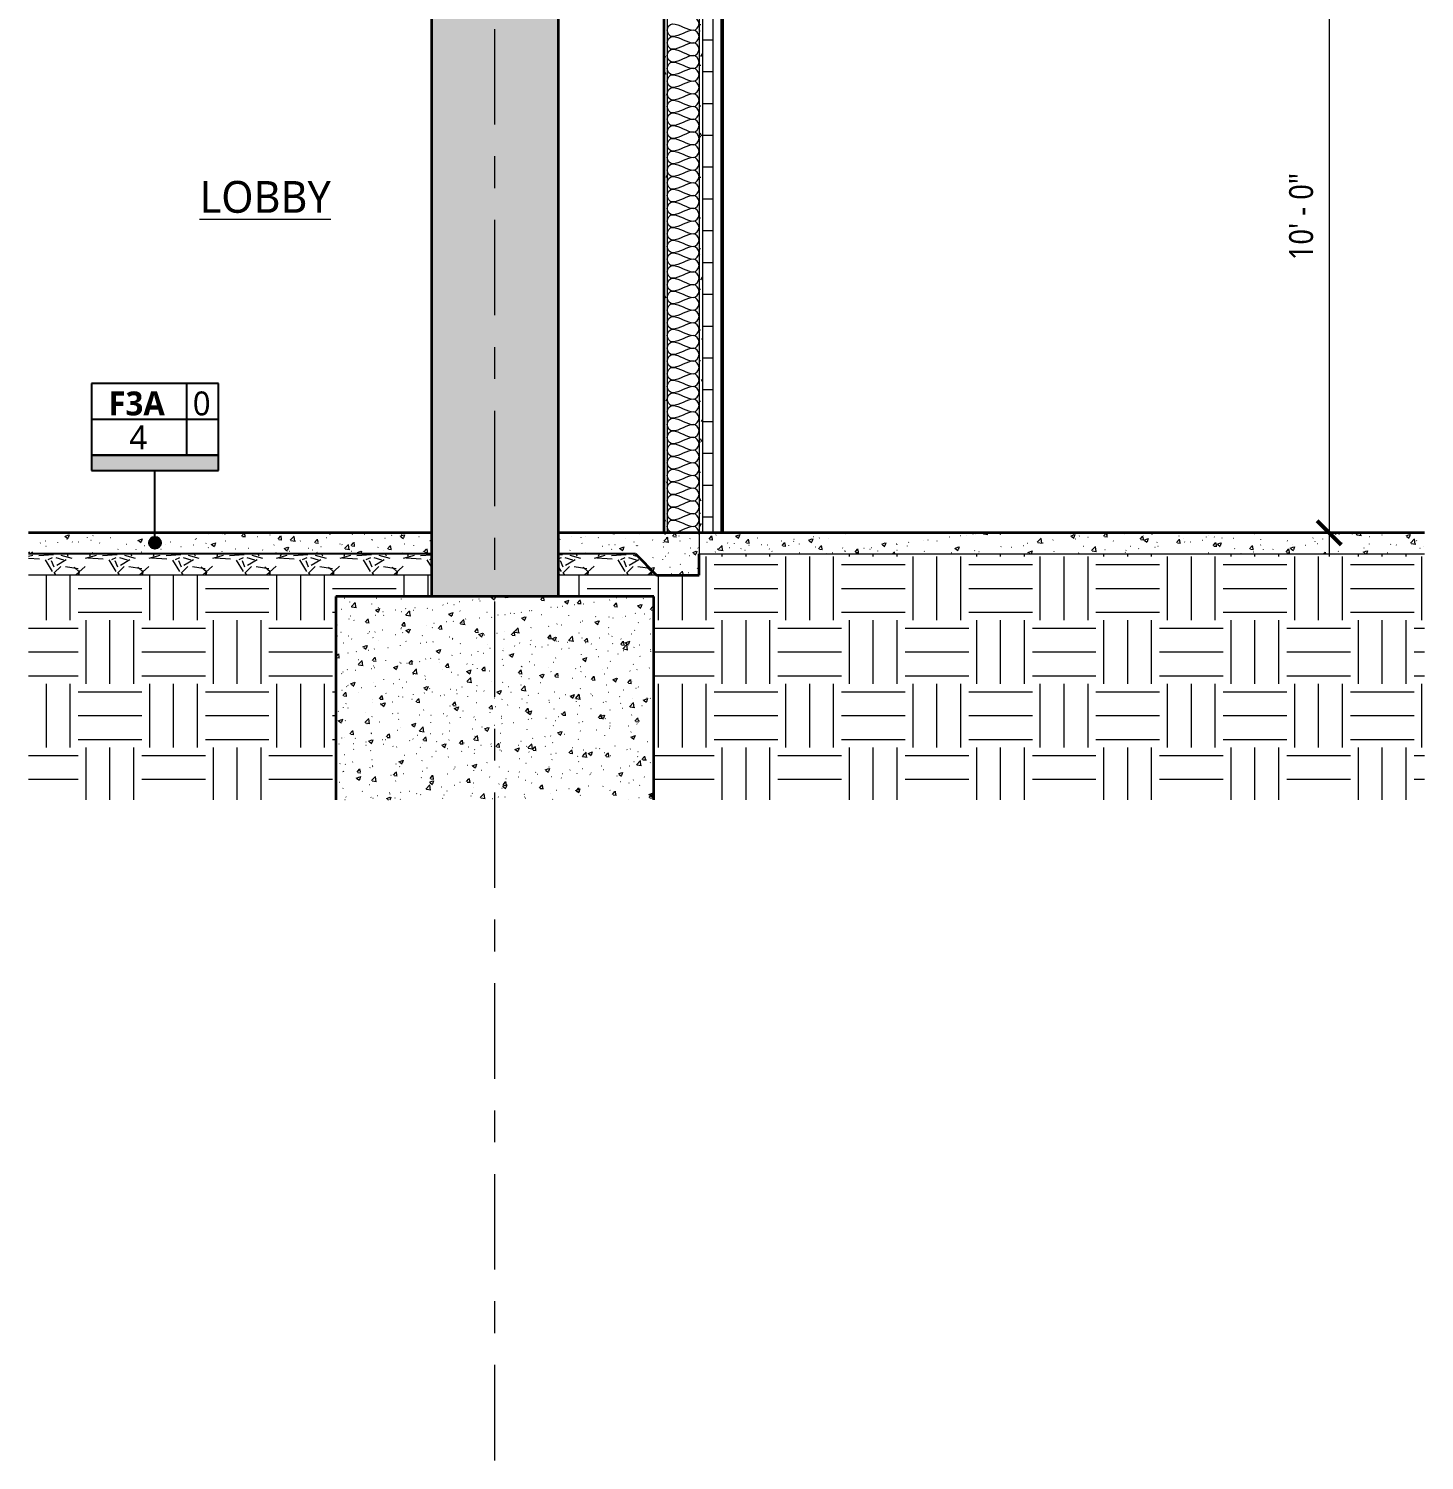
# Model space of a CAD drawing. Header units: inches. Extents: x 6 to 8416, y -388 to 6104.
# Drawn here: x 300.6 to 563.9, y 4934 to 5204.1 of the extents above; entities that cross this region are included whole.
import ezdxf

# ---------------------------------------------------------------- set-up
doc = ezdxf.new("R2010")
doc.units = ezdxf.units.IN
doc.header["$MEASUREMENT"] = 0
doc.linetypes.add('Center 3_8_', pattern=[36, 18, -6, 6, -6])
for name, color, linetype, lineweight in [('A-ANNO-DIMS', 211, 'Continuous', 13), ('A-ANNO-DIMS-48', 211, 'Continuous', 13), ('A-DETL', 90, 'Continuous', 13), ('A-DETL-GENF', 92, 'Continuous', 13), ('A-FLOR', 192, 'Continuous', 18), ('A-FLOR-IDEN', 11, 'Continuous', 25), ('A-FLOR-MCUT', 51, 'Continuous', 25), ('A-FLOR-PATT', 8, 'Continuous', 35), ('A-ROOM', 32, 'Continuous', 13), ('A-WALL', 113, 'Continuous', 25), ('A-WALL-PATT', 111, 'Continuous', 35), ('G-ANNO-TEXT', 231, 'Continuous', 13), ('S-GRID', 1, 'Continuous', 13)]:
    doc.layers.add(name, color=color, linetype=linetype, lineweight=lineweight)
doc.styles.add('Open Sans_2', font='OpenSans-Regular.ttf', dxfattribs={"height": 6})
doc.styles.add('Open Sans_3', font='OpenSans-Regular.ttf', dxfattribs={"height": 4.5})
doc.styles.add('Open Sans_5', font='OpenSans-Regular.ttf', dxfattribs={"width": 0.88, "height": 4.5})
doc.styles.add('Open Sans_B', font='OpenSans-Bold.ttf', dxfattribs={"height": 4.5})
doc.dimstyles.new('Linear_-_3_32_', dxfattribs={"dimscale": 12, "dimtxt": 4.83561, "dimasz": 0.375, "dimexe": 0.375, "dimexo": 0.25, "dimgap": 0.125, "dimtad": 1, "dimdec": 8, "dimrnd": 0.003906, "dimzin": 3, "dimdsep": 46, "dimlunit": 4, "dimtxsty": 'Open Sans_5', "dimblk1": 'OBLIQUE', "dimblk2": 'OBLIQUE', "dimsah": 1, "dimcen": 0.09, "dimdle": 0.375, "dimadec": 3, "dimazin": 2, "dimtfac": 1, "dimtdec": 4, "dimtix": 1, "dimtmove": 0, "dimatfit": 3, "dimfxl": 1, "dimtvp": 1, "dimtfill": 1, "dimfrac": 2, "dimtolj": 1, "dimtzin": 0, "dimarcsym": 2})
pattern_1 = [(0, (441.926, 3018), (7.68, 1.92), [0.6336, -5.126, 0.6336, -5.126, -30.72]), (0, (441.926, 3018), (7.68, 1.92), [-11.52, 0.6336, -10.886, 0.6336, -5.126, -13.44]), (0, (441.926, 3018), (7.68, 1.92), [-28.8, 0.6336, -3.206, 0.6336, -8.966]), (120, (444.806, 3018.96), (-5.5027688, 5.6910751), [0.6336, -5.126, 0.6336, -5.126, -30.72]), (120, (444.806, 3018.96), (-5.5027688, 5.6910751), [-11.52, 0.6336, -10.886, 0.6336, -5.126, -13.44]), (120, (444.806, 3018.96), (-5.5027688, 5.6910751), [-28.8, 0.6336, -3.206, 0.6336, -8.966]), (240, (445.766, 3022.8), (-2.1772312, -7.6110751), [0.6336, -5.126, 0.6336, -5.126, -30.72]), (240, (445.766, 3022.8), (-2.1772312, -7.6110751), [-11.52, 0.6336, -10.886, 0.6336, -5.126, -13.44]), (240, (445.766, 3022.8), (-2.1772312, -7.6110751), [-28.8, 0.6336, -3.206, 0.6336, -8.966])]
pattern_2 = [(50, (441.926, 3018), (6.885997, -0.602097), [0.72, -7.92]), (355, (441.926, 3018), (-1.331756, 7.220547), [0.576, -6.336]), (100.451, (442.5, 3017.95), (5.553629, 6.618191), [0.61191, -6.731]), (46.184, (441.926, 3019.92), (10.245642, -1.588925), [1.08, -11.88]), (96.636, (442.78, 3019.788), (8.97244, 9.35152), [0.91786, -10.096]), (351.184, (441.926, 3019.92), (8.9732, 9.35123), [0.864, -9.504]), (21, (442.886, 3019.44), (5.730726, -3.865003), [0.72, -7.92]), (326, (442.886, 3019.44), (2.33581, 6.96088), [0.576, -6.336]), (71.451, (443.363, 3019.118), (8.065876, 3.095948), [0.61191, -6.731]), (37.5, (441.926, 3018), (0.116866, 3.1954784), [0.06336, -6.196, 0.06336, -6.369, -6.36]), (37.5, (441.926, 3018), (0.116866, 3.1954784), [-12.691, 0.06336, -6.297]), (7.5, (441.926, 3018), (2.52543, 3.7860247), [0.06336, -3.604, 0.06336, -6.052, -2.424]), (7.5, (441.926, 3018), (2.52543, 3.7860247), [-9.782, 0.06336, -2.361]), (327.5, (439.785, 3018), (5.1243685, -0.2161763), [0.06336, -2.337, 0.06336, -7.425, -9.936]), (327.5, (439.785, 3018), (5.1243685, -0.2161763), [-9.888, 0.06336, -9.873]), (317.5, (438.825, 3018), (5.598326, 0.96141), [0.06336, -3.057, 0.06336, -4.909, -7.056]), (317.5, (438.825, 3018), (5.598326, 0.96141), [-8.093, 0.06336, -6.993])]

# ---------------------------------------------------------------- blocks, each defined once
blk = doc.blocks.new('DIMBLOCK6-WALL SECTION - LOBBY CANOPY')
at = {"layer": 'A-ANNO-DIMS-48'}
for p, q in [((545.93, 5233.5), (545.93, 5104.5)), ((545.93, 5229), (525.19, 5229)), ((545.93, 5229), (550.43, 5229)), ((545.93, 5109), (541.43, 5109)), ((545.93, 5109), (546.12, 5109))]:
    blk.add_line(p, q, dxfattribs=at)
at = {"layer": 'A-ANNO-DIMS-48', "lineweight": 50}
for p, q in [((545.93, 5229), (543.68, 5231.25)), ((545.93, 5229), (548.18, 5226.75)), ((545.93, 5109), (543.68, 5111.25)), ((545.93, 5109), (548.18, 5106.75))]:
    blk.add_line(p, q, dxfattribs=at)
at = {"layer": 'A-ANNO-DIMS-48', "color": 0, "insert": (538.38, 5160.41), "char_height": 4.5, "width": 20.6204, "attachment_point": 1, "rotation": 90, "line_spacing_factor": 1.151336, "style": 'Open Sans_5', "bg_fill": 3, "box_fill_scale": 1.25, "bg_fill_color": 256, "bg_fill_true_color": 13158600, "bg_fill_transparency": 0}
blk.add_mtext('10\' - 0"', dxfattribs=at)
blk = doc.blocks.new('_Oblique')
at = {"color": 0, "linetype": 'ByBlock', "lineweight": -2}
blk.add_line((-0.5, -0.5), (0.5, 0.5), dxfattribs=at)
blk = doc.blocks.new('ASM TAG - Floor-AM - Assembly-1637575-WALL SECTION - LOBBY CANOPY')
at = {"layer": 'A-FLOR-IDEN', "lineweight": 13}
blk.add_hatch(color=256, dxfattribs=at).paths.add_polyline_path([(3760.86, 5870.43), (3760.86, 5867.52), (3736.86, 5867.52), (3736.86, 5870.43)])
at = {"layer": 'A-FLOR-IDEN'}
for p, q in [((3754.86, 5883.93), (3736.86, 5883.93)), ((3736.86, 5883.93), (3736.86, 5877.18)), ((3736.86, 5883.93), (3736.86, 5870.43)), ((3760.86, 5883.93), (3736.86, 5883.93)), ((3760.86, 5883.93), (3754.86, 5883.93)), ((3754.86, 5870.43), (3754.86, 5883.93)), ((3760.86, 5877.18), (3760.86, 5883.93)), ((3760.86, 5870.43), (3760.86, 5883.93)), ((3736.86, 5877.18), (3736.86, 5870.43)), ((3736.86, 5877.18), (3760.86, 5877.18)), ((3760.86, 5870.43), (3760.86, 5877.18)), ((3760.86, 5870.43), (3736.86, 5870.43)), ((3736.86, 5870.43), (3736.86, 5867.52)), ((3736.86, 5870.43), (3754.86, 5870.43)), ((3736.86, 5870.43), (3760.86, 5870.43)), ((3754.86, 5870.43), (3760.86, 5870.43)), ((3760.86, 5867.52), (3760.86, 5870.43)), ((3736.86, 5867.52), (3760.86, 5867.52))]:
    blk.add_line(p, q, dxfattribs=at)
at = {"layer": 'A-FLOR-IDEN', "lineweight": 13}
for p, q in [((3754.86, 5877.18), (3754.86, 5883.93)), ((3754.86, 5883.93), (3754.86, 5877.18)), ((3736.86, 5877.18), (3754.86, 5877.18)), ((3754.86, 5877.18), (3736.86, 5877.18)), ((3754.86, 5870.43), (3754.86, 5877.18)), ((3754.86, 5877.18), (3760.86, 5877.18)), ((3760.86, 5877.18), (3754.86, 5877.18)), ((3754.86, 5877.18), (3754.86, 5870.43))]:
    blk.add_line(p, q, dxfattribs=at)

msp = doc.modelspace()

# ---------------------------------------------------------------- hatches: boundary and pattern name
at = {"layer": 'A-DETL-GENF'}
h = msp.add_hatch(dxfattribs=at)
h.set_pattern_fill('FP_13', color=135, style=0, pattern_type=2)
h.set_pattern_definition(pattern_2)
h.paths.add_polyline_path([(400.56196077, 5097), (400.56196077, 5333), (376.56196077, 5333), (376.56196077, 5097)])
h = msp.add_hatch(dxfattribs=at)
h.set_pattern_fill('FP_13', color=135, style=0, pattern_type=2)
h.set_pattern_definition(pattern_2)
h.paths.add_polyline_path([(427.06196077, 5101), (427.06196077, 5109), (415.06196077, 5109), (415.06196077, 5105), (419.06196077, 5101)])
h = msp.add_hatch(dxfattribs=at)
h.set_pattern_fill('FP_13', color=135, style=0, pattern_type=2)
h.set_pattern_definition(pattern_2)
h.paths.add_polyline_path([(563.88996077, 5105), (563.88996077, 5109), (427.06196077, 5109), (427.06196077, 5105), (432.24196077, 5105)])
at = {"layer": 'A-DETL-GENF', "lineweight": 18}
h = msp.add_hatch(dxfattribs=at)
h.set_pattern_fill('FP_20', color=55, style=0, pattern_type=2)
h.set_pattern_definition([(0, (441.926, 3018), (12, 12), [12, -12]), (0, (441.926, 3022.5), (12, 12), [12, -12]), (0, (441.926, 3027), (12, 12), [12, -12]), (90, (443.426, 3028.5), (-12, 12), [12, -12]), (90, (447.926, 3028.5), (-12, 12), [12, -12]), (90, (452.426, 3028.5), (-12, 12), [12, -12])])
h.paths.add_polyline_path([(300.59396077, 5058.596), (358.56196077, 5058.596), (358.56196077, 5097), (376.56196077, 5097), (376.56196077, 5101), (300.59396077, 5101), (300.59396077, 5063.38657903)])
h.paths.add_polyline_path([(418.56196077, 5058.596), (563.88996077, 5058.596), (563.88996077, 5105), (427.06196077, 5105), (427.06196077, 5101), (400.56196077, 5101), (400.56196077, 5097), (418.56196077, 5097)])
at = {"layer": 'A-DETL-GENF'}
h = msp.add_hatch(dxfattribs=at)
h.set_pattern_fill('FP_13', color=135, style=0, pattern_type=2)
h.set_pattern_definition(pattern_2)
h.paths.add_polyline_path([(418.56196077, 5058.596), (418.56196077, 5097), (358.56196077, 5097), (358.56196077, 5058.596)])
at = {"layer": 'A-FLOR-IDEN'}
h = msp.add_hatch(color=256, dxfattribs=at)
edge = h.paths.add_edge_path()
edge.add_arc((324.42539914, 5107.11744098), 1.125, 0, 360)
at = {"layer": 'A-FLOR-PATT', "lineweight": 13}
h = msp.add_hatch(dxfattribs=at)
h.set_pattern_fill('FP_13', color=256, style=0, pattern_type=2)
h.set_pattern_definition(pattern_2)
h.paths.add_polyline_path([(300.59396077, 5105), (376.56196077, 5105), (376.56196077, 5109), (300.59396077, 5109)])
h.paths.add_polyline_path([(415.06196077, 5105), (415.06196077, 5109), (400.56196077, 5109), (400.56196077, 5105), (414.17763837, 5105)])
h = msp.add_hatch(dxfattribs=at)
h.set_pattern_fill('FP_17', color=256, style=0, pattern_type=2)
h.set_pattern_definition([(228.013, (450.566, 3030), (-95.9993461, -108.0000701), [1.614, -159.829]), (184.97, (449.48596, 3028.8), (143.99974655, 12.00063199), [2.77, -274.271]), (132.51, (446.72596, 3028.56), (119.99876166, -132.00071774), [1.953, -193.392]), (267.274, (442.04596, 3025.56), (11.9986891, 239.99993052), [2.523, -249.763]), (292.834, (441.92596, 3023.04), (-60.00090758, 143.99971496), [2.474, -244.912]), (357.274, (442.88596, 3020.76), (-239.99993052, 11.9986891), [2.523, -249.763]), (37.694, (445.40596, 3020.64), (-156.000382865, -119.99923932), [3.336, -330.298]), (72.255, (448.04596, 3022.68), (84.00147503, 263.99938801), [3.15, -311.836]), (121.43, (449.00596, 3025.68), (-96.00110029, 155.99912688), [2.531, -250.609]), (175.236, (447.686, 3027.84), (132.00033815, -12.00085414), [2.89, -141.609]), (222.397, (444.80596, 3028.08), (-144.00066143, -131.99858707), [3.737, -370.001]), (138.814, (453.926, 3025.44), (-84.0001648, 72.0001569), [1.276, -126.286]), (171.469, (452.96596, 3026.28), (155.99966285, -24.0006005), [2.427, -240.258]), (225, (450.566, 3026.64), (2e-15, -11.999602), [1.697, -15.274]), (203.199, (449.726, 3028.08), (60.0001717, 24.0002247), [0.9139, -90.475]), (291.801, (448.886, 3027.72), (-12.0001182, 36.0000982), [1.292, -63.33]), (30.964, (449.366, 3026.52), (36.000195, 24.000351), [2.099, -67.872]), (161.565, (451.166, 3027.6), (23.9997794, -12.000233), [1.518, -36.429]), (16.39, (441.92596, 3027.72), (119.99985691, 36.00100644), [2.126, -210.514]), (70.346, (443.966, 3028.32), (-48.00037172, -131.9997803), [1.784, -176.609]), (293.199, (451.166, 3030), (-24.0002247, 60.0001717), [1.828, -89.561]), (343.61, (451.88596, 3028.32), (-119.99985691, 36.00100644), [2.126, -210.514]), (339.444, (441.926, 3020.28), (-60.0004608, 23.999591), [2.051, -100.477]), (294.775, (443.846, 3019.56), (-59.9996186, 132.00003124), [1.718, -170.096]), (66.801, (451.286, 3018), (24.0002247, 60.0001717), [1.828, -89.561]), (17.354, (452.00596, 3019.68), (-155.99994787, -47.99991017), [2.012, -199.145]), (69.444, (445.406, 3018), (-23.999591, -60.0004608), [1.025, -101.503]), (101.31, (450.566, 3018), (-11.9996184, 47.9998022), [0.61188, -60.576]), (165.964, (450.446, 3018.6), (36.000584, -11.9995396), [2.474, -47.003]), (186.009, (448.04596, 3019.2), (120.00012787, 12.0000096), [2.293, -226.967]), (303.69, (449.366, 3025.44), (-12.000356, 24.0002275), [1.731, -41.536]), (353.157, (450.32596, 3024), (203.9995472, -24.0007647), [3.022, -299.131]), (60.945, (453.326, 3023.64), (-48.00094496, -83.99938356), [1.235, -122.312]), (90, (453.926, 3024.72), (-12, 12), [0.72, -11.28]), (120.256, (447.806, 3019.56), (47.99923877, -84.00016216), [1.667, -165.042]), (48.013, (446.966, 3021), (95.9993461, 108.0000701), [3.229, -158.215]), (0, (449.126, 3023.4), (12, 12), [3.12, -8.88]), (325.305, (452.24596, 3023.4), (-120.00046883, 83.99985128), [1.897, -187.839]), (254.055, (453.806, 3022.32), (-12.0000366, -48.0001825), [1.747, -85.614]), (207.646, (453.32596, 3020.64), (-227.99957241, -119.99989042), [2.845, -281.634]), (175.426, (450.80596, 3019.32), (-155.99985848, 12.00019569), [3.01, -297.949])])
h.paths.add_polyline_path([(403.06196077, 5101), (419.06196077, 5101), (415.06196077, 5105), (400.56196077, 5105), (400.56196077, 5101)])
h.paths.add_polyline_path([(376.56196077, 5101), (376.56196077, 5105), (300.59396077, 5105), (300.59396077, 5101)])
at = {"layer": 'A-WALL-PATT', "lineweight": 13}
h = msp.add_hatch(dxfattribs=at)
h.set_pattern_fill('FP_16', color=256, style=0, pattern_type=2)
h.set_pattern_definition(pattern_1)
h.paths.add_polyline_path([(421.06196077, 5109), (421.06196077, 5221), (420.43696077, 5221), (420.43696077, 5109)])
h = msp.add_hatch(dxfattribs=at)
h.set_pattern_fill('FP_16', color=256, style=0, pattern_type=2)
h.set_pattern_definition(pattern_1)
h.paths.add_polyline_path([(427.68696077, 5109), (427.68696077, 5221), (427.06196077, 5221), (427.06196077, 5109)])
h = msp.add_hatch(dxfattribs=at)
h.set_pattern_fill('FP_14', color=256, style=0, pattern_type=2)
h.set_pattern_definition([(0, (441.926, 3018), (0, 6), []), (90, (441.926, 3018), (-6, 4e-16), [])])
h.paths.add_polyline_path([(429.68696077, 5109), (429.68696077, 5221), (427.68696077, 5221), (427.68696077, 5109)])

# ---------------------------------------------------------------- linework, layer by layer
at = {"layer": 'A-DETL', "lineweight": 35}
for p, q in [((376.56196077, 5333), (376.56196077, 5097)), ((400.56196077, 5097), (400.56196077, 5333)), ((427.06196077, 5109), (415.06196077, 5109)), ((563.88996077, 5109), (427.06196077, 5109)), ((415.06196077, 5105), (419.06196077, 5101)), ((427.06196077, 5101), (427.06196077, 5105)), ((419.06196077, 5101), (427.06196077, 5101)), ((418.56196077, 5097), (358.56196077, 5097)), ((358.56196077, 5097), (358.56196077, 5058.596)), ((418.56196077, 5058.596), (418.56196077, 5097))]:
    msp.add_line(p, q, dxfattribs=at)
at = {"layer": 'A-DETL', "lineweight": 18}
for p, q in [((427.06196077, 5109), (427.06196077, 5105)), ((427.06196077, 5105), (563.88996077, 5105)), ((376.56196077, 5101), (300.59396077, 5101)), ((419.06196077, 5101), (400.56196077, 5101))]:
    msp.add_line(p, q, dxfattribs=at)
at = {"layer": 'A-DETL'}
for points in [[(422.06196077, 5202.6), (421.59055624, 5202.6), (420.53336529, 5203.8), (421.59055624, 5205), (422.06196077, 5205)], [(422.06196077, 5205), (423.43632931, 5205), (424.68759222, 5203.8), (426.06196077, 5203.8)], [(426.06196077, 5203.8), (426.53336529, 5203.8), (427.59055624, 5205), (426.53336529, 5206.2), (426.06196077, 5206.2)], [(422.06196077, 5200.2), (421.59055624, 5200.2), (420.53336529, 5201.4), (421.59055624, 5202.6), (422.06196077, 5202.6)], [(426.06196077, 5203.8), (424.68759222, 5203.8), (423.43632931, 5202.6), (422.06196077, 5202.6)], [(422.06196077, 5202.6), (423.43632931, 5202.6), (424.68759222, 5201.4), (426.06196077, 5201.4)], [(426.06196077, 5201.4), (426.53336529, 5201.4), (427.59055624, 5202.6), (426.53336529, 5203.8), (426.06196077, 5203.8)], [(422.06196077, 5197.8), (421.59055624, 5197.8), (420.53336529, 5199), (421.59055624, 5200.2), (422.06196077, 5200.2)], [(426.06196077, 5201.4), (424.68759222, 5201.4), (423.43632931, 5200.2), (422.06196077, 5200.2)], [(422.06196077, 5200.2), (423.43632931, 5200.2), (424.68759222, 5199), (426.06196077, 5199)], [(426.06196077, 5199), (424.68759222, 5199), (423.43632931, 5197.8), (422.06196077, 5197.8)], [(426.06196077, 5199), (426.53336529, 5199), (427.59055624, 5200.2), (426.53336529, 5201.4), (426.06196077, 5201.4)], [(426.06196077, 5196.6), (426.53336529, 5196.6), (427.59055624, 5197.8), (426.53336529, 5199), (426.06196077, 5199)], [(422.06196077, 5195.4), (421.59055624, 5195.4), (420.53336529, 5196.6), (421.59055624, 5197.8), (422.06196077, 5197.8)], [(422.06196077, 5197.8), (423.43632931, 5197.8), (424.68759222, 5196.6), (426.06196077, 5196.6)], [(426.06196077, 5196.6), (424.68759222, 5196.6), (423.43632931, 5195.4), (422.06196077, 5195.4)], [(426.06196077, 5194.2), (426.53336529, 5194.2), (427.59055624, 5195.4), (426.53336529, 5196.6), (426.06196077, 5196.6)], [(422.06196077, 5193), (421.59055624, 5193), (420.53336529, 5194.2), (421.59055624, 5195.4), (422.06196077, 5195.4)], [(422.06196077, 5195.4), (423.43632931, 5195.4), (424.68759222, 5194.2), (426.06196077, 5194.2)], [(426.06196077, 5194.2), (424.68759222, 5194.2), (423.43632931, 5193), (422.06196077, 5193)], [(426.06196077, 5191.8), (426.53336529, 5191.8), (427.59055624, 5193), (426.53336529, 5194.2), (426.06196077, 5194.2)], [(422.06196077, 5190.6), (421.59055624, 5190.6), (420.53336529, 5191.8), (421.59055624, 5193), (422.06196077, 5193)], [(422.06196077, 5193), (423.43632931, 5193), (424.68759222, 5191.8), (426.06196077, 5191.8)], [(426.06196077, 5191.8), (424.68759222, 5191.8), (423.43632931, 5190.6), (422.06196077, 5190.6)], [(426.06196077, 5189.4), (426.53336529, 5189.4), (427.59055624, 5190.6), (426.53336529, 5191.8), (426.06196077, 5191.8)], [(422.06196077, 5188.2), (421.59055624, 5188.2), (420.53336529, 5189.4), (421.59055624, 5190.6), (422.06196077, 5190.6)], [(422.06196077, 5185.8), (421.59055624, 5185.8), (420.53336529, 5187), (421.59055624, 5188.2), (422.06196077, 5188.2)], [(422.06196077, 5190.6), (423.43632931, 5190.6), (424.68759222, 5189.4), (426.06196077, 5189.4)], [(426.06196077, 5189.4), (424.68759222, 5189.4), (423.43632931, 5188.2), (422.06196077, 5188.2)], [(422.06196077, 5188.2), (423.43632931, 5188.2), (424.68759222, 5187), (426.06196077, 5187)], [(426.06196077, 5187), (426.53336529, 5187), (427.59055624, 5188.2), (426.53336529, 5189.4), (426.06196077, 5189.4)], [(422.06196077, 5183.4), (421.59055624, 5183.4), (420.53336529, 5184.6), (421.59055624, 5185.8), (422.06196077, 5185.8)], [(426.06196077, 5187), (424.68759222, 5187), (423.43632931, 5185.8), (422.06196077, 5185.8)], [(422.06196077, 5185.8), (423.43632931, 5185.8), (424.68759222, 5184.6), (426.06196077, 5184.6)], [(426.06196077, 5184.6), (426.53336529, 5184.6), (427.59055624, 5185.8), (426.53336529, 5187), (426.06196077, 5187)], [(422.06196077, 5181), (421.59055624, 5181), (420.53336529, 5182.2), (421.59055624, 5183.4), (422.06196077, 5183.4)], [(426.06196077, 5184.6), (424.68759222, 5184.6), (423.43632931, 5183.4), (422.06196077, 5183.4)], [(422.06196077, 5183.4), (423.43632931, 5183.4), (424.68759222, 5182.2), (426.06196077, 5182.2)], [(426.06196077, 5182.2), (426.53336529, 5182.2), (427.59055624, 5183.4), (426.53336529, 5184.6), (426.06196077, 5184.6)], [(422.06196077, 5178.6), (421.59055624, 5178.6), (420.53336529, 5179.8), (421.59055624, 5181), (422.06196077, 5181)], [(426.06196077, 5182.2), (424.68759222, 5182.2), (423.43632931, 5181), (422.06196077, 5181)], [(422.06196077, 5181), (423.43632931, 5181), (424.68759222, 5179.8), (426.06196077, 5179.8)], [(426.06196077, 5179.8), (426.53336529, 5179.8), (427.59055624, 5181), (426.53336529, 5182.2), (426.06196077, 5182.2)], [(422.06196077, 5176.2), (421.59055624, 5176.2), (420.53336529, 5177.4), (421.59055624, 5178.6), (422.06196077, 5178.6)], [(426.06196077, 5179.8), (424.68759222, 5179.8), (423.43632931, 5178.6), (422.06196077, 5178.6)], [(422.06196077, 5178.6), (423.43632931, 5178.6), (424.68759222, 5177.4), (426.06196077, 5177.4)], [(426.06196077, 5177.4), (424.68759222, 5177.4), (423.43632931, 5176.2), (422.06196077, 5176.2)], [(426.06196077, 5177.4), (426.53336529, 5177.4), (427.59055624, 5178.6), (426.53336529, 5179.8), (426.06196077, 5179.8)], [(426.06196077, 5175), (426.53336529, 5175), (427.59055624, 5176.2), (426.53336529, 5177.4), (426.06196077, 5177.4)], [(422.06196077, 5173.8), (421.59055624, 5173.8), (420.53336529, 5175), (421.59055624, 5176.2), (422.06196077, 5176.2)], [(422.06196077, 5176.2), (423.43632931, 5176.2), (424.68759222, 5175), (426.06196077, 5175)], [(426.06196077, 5175), (424.68759222, 5175), (423.43632931, 5173.8), (422.06196077, 5173.8)], [(426.06196077, 5172.6), (426.53336529, 5172.6), (427.59055624, 5173.8), (426.53336529, 5175), (426.06196077, 5175)], [(422.06196077, 5171.4), (421.59055624, 5171.4), (420.53336529, 5172.6), (421.59055624, 5173.8), (422.06196077, 5173.8)], [(422.06196077, 5173.8), (423.43632931, 5173.8), (424.68759222, 5172.6), (426.06196077, 5172.6)], [(426.06196077, 5172.6), (424.68759222, 5172.6), (423.43632931, 5171.4), (422.06196077, 5171.4)], [(426.06196077, 5170.2), (426.53336529, 5170.2), (427.59055624, 5171.4), (426.53336529, 5172.6), (426.06196077, 5172.6)], [(422.06196077, 5169), (421.59055624, 5169), (420.53336529, 5170.2), (421.59055624, 5171.4), (422.06196077, 5171.4)], [(422.06196077, 5171.4), (423.43632931, 5171.4), (424.68759222, 5170.2), (426.06196077, 5170.2)], [(426.06196077, 5170.2), (424.68759222, 5170.2), (423.43632931, 5169), (422.06196077, 5169)], [(426.06196077, 5167.8), (426.53336529, 5167.8), (427.59055624, 5169), (426.53336529, 5170.2), (426.06196077, 5170.2)], [(422.06196077, 5166.6), (421.59055624, 5166.6), (420.53336529, 5167.8), (421.59055624, 5169), (422.06196077, 5169)], [(422.06196077, 5164.2), (421.59055624, 5164.2), (420.53336529, 5165.4), (421.59055624, 5166.6), (422.06196077, 5166.6)], [(422.06196077, 5169), (423.43632931, 5169), (424.68759222, 5167.8), (426.06196077, 5167.8)], [(426.06196077, 5167.8), (424.68759222, 5167.8), (423.43632931, 5166.6), (422.06196077, 5166.6)], [(422.06196077, 5166.6), (423.43632931, 5166.6), (424.68759222, 5165.4), (426.06196077, 5165.4)], [(426.06196077, 5165.4), (426.53336529, 5165.4), (427.59055624, 5166.6), (426.53336529, 5167.8), (426.06196077, 5167.8)], [(422.06196077, 5161.8), (421.59055624, 5161.8), (420.53336529, 5163), (421.59055624, 5164.2), (422.06196077, 5164.2)], [(426.06196077, 5165.4), (424.68759222, 5165.4), (423.43632931, 5164.2), (422.06196077, 5164.2)], [(422.06196077, 5164.2), (423.43632931, 5164.2), (424.68759222, 5163), (426.06196077, 5163)], [(426.06196077, 5163), (426.53336529, 5163), (427.59055624, 5164.2), (426.53336529, 5165.4), (426.06196077, 5165.4)], [(422.06196077, 5159.4), (421.59055624, 5159.4), (420.53336529, 5160.6), (421.59055624, 5161.8), (422.06196077, 5161.8)], [(426.06196077, 5163), (424.68759222, 5163), (423.43632931, 5161.8), (422.06196077, 5161.8)], [(422.06196077, 5161.8), (423.43632931, 5161.8), (424.68759222, 5160.6), (426.06196077, 5160.6)], [(426.06196077, 5160.6), (426.53336529, 5160.6), (427.59055624, 5161.8), (426.53336529, 5163), (426.06196077, 5163)], [(422.06196077, 5157), (421.59055624, 5157), (420.53336529, 5158.2), (421.59055624, 5159.4), (422.06196077, 5159.4)], [(426.06196077, 5160.6), (424.68759222, 5160.6), (423.43632931, 5159.4), (422.06196077, 5159.4)], [(422.06196077, 5159.4), (423.43632931, 5159.4), (424.68759222, 5158.2), (426.06196077, 5158.2)], [(426.06196077, 5158.2), (426.53336529, 5158.2), (427.59055624, 5159.4), (426.53336529, 5160.6), (426.06196077, 5160.6)], [(422.06196077, 5154.6), (421.59055624, 5154.6), (420.53336529, 5155.8), (421.59055624, 5157), (422.06196077, 5157)], [(426.06196077, 5158.2), (424.68759222, 5158.2), (423.43632931, 5157), (422.06196077, 5157)], [(422.06196077, 5157), (423.43632931, 5157), (424.68759222, 5155.8), (426.06196077, 5155.8)], [(426.06196077, 5155.8), (424.68759222, 5155.8), (423.43632931, 5154.6), (422.06196077, 5154.6)], [(426.06196077, 5155.8), (426.53336529, 5155.8), (427.59055624, 5157), (426.53336529, 5158.2), (426.06196077, 5158.2)], [(426.06196077, 5153.4), (426.53336529, 5153.4), (427.59055624, 5154.6), (426.53336529, 5155.8), (426.06196077, 5155.8)], [(422.06196077, 5152.2), (421.59055624, 5152.2), (420.53336529, 5153.4), (421.59055624, 5154.6), (422.06196077, 5154.6)], [(422.06196077, 5154.6), (423.43632931, 5154.6), (424.68759222, 5153.4), (426.06196077, 5153.4)], [(426.06196077, 5153.4), (424.68759222, 5153.4), (423.43632931, 5152.2), (422.06196077, 5152.2)], [(426.06196077, 5151), (426.53336529, 5151), (427.59055624, 5152.2), (426.53336529, 5153.4), (426.06196077, 5153.4)], [(422.06196077, 5149.8), (421.59055624, 5149.8), (420.53336529, 5151), (421.59055624, 5152.2), (422.06196077, 5152.2)], [(422.06196077, 5152.2), (423.43632931, 5152.2), (424.68759222, 5151), (426.06196077, 5151)], [(426.06196077, 5151), (424.68759222, 5151), (423.43632931, 5149.8), (422.06196077, 5149.8)], [(426.06196077, 5148.6), (426.53336529, 5148.6), (427.59055624, 5149.8), (426.53336529, 5151), (426.06196077, 5151)], [(422.06196077, 5147.4), (421.59055624, 5147.4), (420.53336529, 5148.6), (421.59055624, 5149.8), (422.06196077, 5149.8)], [(422.06196077, 5149.8), (423.43632931, 5149.8), (424.68759222, 5148.6), (426.06196077, 5148.6)], [(426.06196077, 5148.6), (424.68759222, 5148.6), (423.43632931, 5147.4), (422.06196077, 5147.4)], [(426.06196077, 5146.2), (426.53336529, 5146.2), (427.59055624, 5147.4), (426.53336529, 5148.6), (426.06196077, 5148.6)], [(422.06196077, 5145), (421.59055624, 5145), (420.53336529, 5146.2), (421.59055624, 5147.4), (422.06196077, 5147.4)], [(422.06196077, 5142.6), (421.59055624, 5142.6), (420.53336529, 5143.8), (421.59055624, 5145), (422.06196077, 5145)], [(422.06196077, 5147.4), (423.43632931, 5147.4), (424.68759222, 5146.2), (426.06196077, 5146.2)], [(426.06196077, 5146.2), (424.68759222, 5146.2), (423.43632931, 5145), (422.06196077, 5145)], [(422.06196077, 5145), (423.43632931, 5145), (424.68759222, 5143.8), (426.06196077, 5143.8)], [(426.06196077, 5143.8), (426.53336529, 5143.8), (427.59055624, 5145), (426.53336529, 5146.2), (426.06196077, 5146.2)], [(422.06196077, 5140.2), (421.59055624, 5140.2), (420.53336529, 5141.4), (421.59055624, 5142.6), (422.06196077, 5142.6)], [(426.06196077, 5143.8), (424.68759222, 5143.8), (423.43632931, 5142.6), (422.06196077, 5142.6)], [(422.06196077, 5142.6), (423.43632931, 5142.6), (424.68759222, 5141.4), (426.06196077, 5141.4)], [(426.06196077, 5141.4), (426.53336529, 5141.4), (427.59055624, 5142.6), (426.53336529, 5143.8), (426.06196077, 5143.8)], [(422.06196077, 5137.8), (421.59055624, 5137.8), (420.53336529, 5139), (421.59055624, 5140.2), (422.06196077, 5140.2)], [(426.06196077, 5141.4), (424.68759222, 5141.4), (423.43632931, 5140.2), (422.06196077, 5140.2)], [(422.06196077, 5140.2), (423.43632931, 5140.2), (424.68759222, 5139), (426.06196077, 5139)], [(426.06196077, 5139), (426.53336529, 5139), (427.59055624, 5140.2), (426.53336529, 5141.4), (426.06196077, 5141.4)], [(422.06196077, 5135.4), (421.59055624, 5135.4), (420.53336529, 5136.6), (421.59055624, 5137.8), (422.06196077, 5137.8)], [(426.06196077, 5139), (424.68759222, 5139), (423.43632931, 5137.8), (422.06196077, 5137.8)], [(422.06196077, 5137.8), (423.43632931, 5137.8), (424.68759222, 5136.6), (426.06196077, 5136.6)], [(426.06196077, 5136.6), (426.53336529, 5136.6), (427.59055624, 5137.8), (426.53336529, 5139), (426.06196077, 5139)], [(422.06196077, 5133), (421.59055624, 5133), (420.53336529, 5134.2), (421.59055624, 5135.4), (422.06196077, 5135.4)], [(426.06196077, 5136.6), (424.68759222, 5136.6), (423.43632931, 5135.4), (422.06196077, 5135.4)], [(422.06196077, 5135.4), (423.43632931, 5135.4), (424.68759222, 5134.2), (426.06196077, 5134.2)], [(426.06196077, 5134.2), (424.68759222, 5134.2), (423.43632931, 5133), (422.06196077, 5133)], [(426.06196077, 5134.2), (426.53336529, 5134.2), (427.59055624, 5135.4), (426.53336529, 5136.6), (426.06196077, 5136.6)], [(426.06196077, 5131.8), (426.53336529, 5131.8), (427.59055624, 5133), (426.53336529, 5134.2), (426.06196077, 5134.2)], [(422.06196077, 5130.6), (421.59055624, 5130.6), (420.53336529, 5131.8), (421.59055624, 5133), (422.06196077, 5133)], [(422.06196077, 5133), (423.43632931, 5133), (424.68759222, 5131.8), (426.06196077, 5131.8)], [(426.06196077, 5131.8), (424.68759222, 5131.8), (423.43632931, 5130.6), (422.06196077, 5130.6)], [(426.06196077, 5129.4), (426.53336529, 5129.4), (427.59055624, 5130.6), (426.53336529, 5131.8), (426.06196077, 5131.8)], [(422.06196077, 5128.2), (421.59055624, 5128.2), (420.53336529, 5129.4), (421.59055624, 5130.6), (422.06196077, 5130.6)], [(422.06196077, 5130.6), (423.43632931, 5130.6), (424.68759222, 5129.4), (426.06196077, 5129.4)], [(426.06196077, 5129.4), (424.68759222, 5129.4), (423.43632931, 5128.2), (422.06196077, 5128.2)], [(426.06196077, 5127), (426.53336529, 5127), (427.59055624, 5128.2), (426.53336529, 5129.4), (426.06196077, 5129.4)], [(422.06196077, 5125.8), (421.59055624, 5125.8), (420.53336529, 5127), (421.59055624, 5128.2), (422.06196077, 5128.2)], [(422.06196077, 5128.2), (423.43632931, 5128.2), (424.68759222, 5127), (426.06196077, 5127)], [(426.06196077, 5127), (424.68759222, 5127), (423.43632931, 5125.8), (422.06196077, 5125.8)], [(426.06196077, 5124.6), (426.53336529, 5124.6), (427.59055624, 5125.8), (426.53336529, 5127), (426.06196077, 5127)], [(422.06196077, 5123.4), (421.59055624, 5123.4), (420.53336529, 5124.6), (421.59055624, 5125.8), (422.06196077, 5125.8)], [(422.06196077, 5121), (421.59055624, 5121), (420.53336529, 5122.2), (421.59055624, 5123.4), (422.06196077, 5123.4)], [(422.06196077, 5125.8), (423.43632931, 5125.8), (424.68759222, 5124.6), (426.06196077, 5124.6)], [(426.06196077, 5124.6), (424.68759222, 5124.6), (423.43632931, 5123.4), (422.06196077, 5123.4)], [(422.06196077, 5123.4), (423.43632931, 5123.4), (424.68759222, 5122.2), (426.06196077, 5122.2)], [(426.06196077, 5122.2), (426.53336529, 5122.2), (427.59055624, 5123.4), (426.53336529, 5124.6), (426.06196077, 5124.6)], [(422.06196077, 5118.6), (421.59055624, 5118.6), (420.53336529, 5119.8), (421.59055624, 5121), (422.06196077, 5121)], [(426.06196077, 5122.2), (424.68759222, 5122.2), (423.43632931, 5121), (422.06196077, 5121)], [(422.06196077, 5121), (423.43632931, 5121), (424.68759222, 5119.8), (426.06196077, 5119.8)], [(426.06196077, 5119.8), (426.53336529, 5119.8), (427.59055624, 5121), (426.53336529, 5122.2), (426.06196077, 5122.2)], [(422.06196077, 5116.2), (421.59055624, 5116.2), (420.53336529, 5117.4), (421.59055624, 5118.6), (422.06196077, 5118.6)], [(426.06196077, 5119.8), (424.68759222, 5119.8), (423.43632931, 5118.6), (422.06196077, 5118.6)], [(422.06196077, 5118.6), (423.43632931, 5118.6), (424.68759222, 5117.4), (426.06196077, 5117.4)], [(426.06196077, 5117.4), (426.53336529, 5117.4), (427.59055624, 5118.6), (426.53336529, 5119.8), (426.06196077, 5119.8)], [(422.06196077, 5113.8), (421.59055624, 5113.8), (420.53336529, 5115), (421.59055624, 5116.2), (422.06196077, 5116.2)], [(426.06196077, 5117.4), (424.68759222, 5117.4), (423.43632931, 5116.2), (422.06196077, 5116.2)], [(422.06196077, 5116.2), (423.43632931, 5116.2), (424.68759222, 5115), (426.06196077, 5115)], [(426.06196077, 5115), (426.53336529, 5115), (427.59055624, 5116.2), (426.53336529, 5117.4), (426.06196077, 5117.4)], [(422.06196077, 5111.4), (421.59055624, 5111.4), (420.53336529, 5112.6), (421.59055624, 5113.8), (422.06196077, 5113.8)], [(426.06196077, 5115), (424.68759222, 5115), (423.43632931, 5113.8), (422.06196077, 5113.8)], [(422.06196077, 5113.8), (423.43632931, 5113.8), (424.68759222, 5112.6), (426.06196077, 5112.6)], [(426.06196077, 5112.6), (424.68759222, 5112.6), (423.43632931, 5111.4), (422.06196077, 5111.4)], [(426.06196077, 5112.6), (426.53336529, 5112.6), (427.59055624, 5113.8), (426.53336529, 5115), (426.06196077, 5115)], [(426.06196077, 5110.2), (426.53336529, 5110.2), (427.59055624, 5111.4), (426.53336529, 5112.6), (426.06196077, 5112.6)], [(422.06196077, 5109), (421.59055624, 5109), (420.53336529, 5110.2), (421.59055624, 5111.4), (422.06196077, 5111.4)], [(422.06196077, 5111.4), (423.43632931, 5111.4), (424.68759222, 5110.2), (426.06196077, 5110.2)], [(426.06196077, 5110.2), (424.68759222, 5110.2), (423.43632931, 5109), (422.06196077, 5109)], [(427.06196077, 5109), (427.06196077, 5109.56568542), (426.53336529, 5110.2), (426.06196077, 5110.2)]]:
    msp.add_open_spline(points, degree=3, dxfattribs=at)
at = {"layer": 'A-FLOR', "lineweight": 35}
for p, q in [((376.56196077, 5109), (300.59396077, 5109)), ((415.06196077, 5109), (400.56196077, 5109))]:
    msp.add_line(p, q, dxfattribs=at)
at = {"layer": 'A-FLOR-IDEN'}
msp.add_line((324.42539914, 5107.11744098), (324.42539914, 5120.75470218), dxfattribs=at)
msp.add_circle((324.42539914, 5107.11744098), 1.125, dxfattribs=at)
at = {"layer": 'A-FLOR-MCUT'}
for p, q in [((376.56196077, 5105), (300.59396077, 5105)), ((415.06196077, 5105), (400.56196077, 5105))]:
    msp.add_line(p, q, dxfattribs=at)
at = {"layer": 'A-ROOM'}
for p, q in [((376.56196077, 5109), (300.59396077, 5109)), ((300.59396077, 5109), (376.56196077, 5109)), ((376.56196077, 5109), (374.87446077, 5109)), ((374.87446077, 5109), (376.56196077, 5109)), ((400.56196077, 5109), (415.06196077, 5109)), ((400.87446077, 5109), (400.56196077, 5109)), ((400.56196077, 5109), (415.06196077, 5109)), ((415.06196077, 5109), (400.56196077, 5109)), ((415.06196077, 5109), (400.56196077, 5109)), ((400.56196077, 5109), (415.06196077, 5109)), ((415.06196077, 5109), (400.87446077, 5109))]:
    msp.add_line(p, q, dxfattribs=at)
at = {"layer": 'A-ROOM', "flags": 128}
for points in [[(300.59396077, 5109), (307.06196077, 5109), (376.56196077, 5109)], [(376.56196077, 5109), (302.87446077, 5109), (300.59396077, 5109)]]:
    msp.add_lwpolyline(points, dxfattribs=at)
at = {"layer": 'A-WALL', "lineweight": 35}
for p, q in [((420.43696077, 5229), (420.43696077, 5109)), ((431.56196077, 5109), (431.56196077, 5229))]:
    msp.add_line(p, q, dxfattribs=at)
at = {"layer": 'A-WALL', "lineweight": 13}
for p, q in [((421.06196077, 5229), (421.06196077, 5109)), ((427.06196077, 5229), (427.06196077, 5109)), ((427.68696077, 5229), (427.68696077, 5109)), ((429.68696077, 5229), (429.68696077, 5109)), ((431.18696077, 5229), (431.18696077, 5109))]:
    msp.add_line(p, q, dxfattribs=at)
at = {"layer": 'S-GRID', "linetype": 'Center 3_8_'}
msp.add_line((388.56196077, 4934.02554638), (388.56196077, 6086.00136038), dxfattribs=at)

# ---------------------------------------------------------------- block references
at = {"layer": 'A-FLOR-IDEN'}
msp.add_blockref('ASM TAG - Floor-AM - Assembly-1637575-WALL SECTION - LOBBY CANOPY', (-3424.43803923, -746.76170287), dxfattribs=at)

# ---------------------------------------------------------------- texts
at = {"layer": 'A-FLOR-IDEN', "lineweight": 13, "char_height": 4.5, "attachment_point": 1}
for s, insert, width, style in [('F3A', (315.66604878, 5135.65280273), 13.938, 'Open Sans_B'), ('0', (331.56323611, 5135.65280273), 4.3935, 'Open Sans_3'), ('4', (319.59675744, 5129.24162277), 4.3935, 'Open Sans_3')]:
    msp.add_mtext(s, dxfattribs=dict(at, insert=insert, width=width, style=style))
at = {"layer": 'G-ANNO-TEXT', "color": 7, "insert": (332.8266284, 5175.36050635), "char_height": 6, "width": 31.9665, "attachment_point": 1, "style": 'Open Sans_2', "bg_fill": 3, "box_fill_scale": 1.25, "bg_fill_color": 256, "bg_fill_true_color": 13158600, "bg_fill_transparency": 0}
msp.add_mtext('\\LLOBBY', dxfattribs=at)

# ---------------------------------------------------------------- next in the draw order: dimensions: what is measured, and where the dimension line sits
at = {"layer": 'A-ANNO-DIMS'}
dim = msp.add_linear_dim(base=(545.9344508618, 5109), p1=(522.1869607656, 5229), p2=(549.1164313771, 5109), angle=90, dimstyle='Linear_-_3_32_', override={"dimpost": '<>', "dimfxl": 122.984537}, dxfattribs=at)
dim.commit()
dim.dimension.update_dxf_attribs({"geometry": 'DIMBLOCK6-WALL SECTION - LOBBY CANOPY', "text_midpoint": (542.1277410848, 5169)})

doc.saveas('drawing.dxf')
